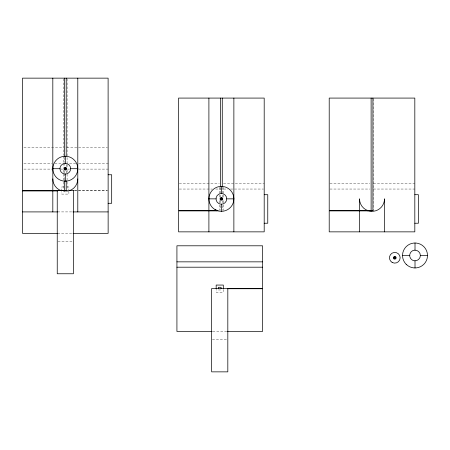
<?xml version="1.0" encoding="UTF-8"?>
<svg xmlns="http://www.w3.org/2000/svg" width="450" height="450" viewBox="0 0 450 450"><rect width="100%" height="100%" fill="white"/><g stroke="black" fill="none" stroke-linecap="round" stroke-linejoin="round"><path stroke-width="0.34" stroke-dasharray="2.25 1.69" d="M23.906 147.701L63.214 147.701M66.724 147.701L107.438 147.701M23.906 163.755L51.981 163.755M54.782 163.755L61.099 163.755M69.519 163.755L75.847 163.755M78.638 163.755L108.141 163.755M23.906 169.104L51.981 169.104M60.407 169.104L63.214 169.104M67.41 169.104L69.531 169.104M78.638 169.104L108.112 169.104M179.28 183.696L219.279 183.696M223.493 183.696L264.195 183.696M329.912 183.696L369.911 183.696M373.416 183.696L414.821 183.696M63.697 186.958L61.751 186.958L61.751 190.851M66.943 186.958L68.889 186.958L68.889 189.726M179.28 189.045L212.265 189.045M215.769 189.045L227.7 189.045M230.507 189.045L263.492 189.045M329.912 189.045L369.911 189.045M373.416 189.045L414.821 189.045M74.498 190.417L107.438 190.417M74.498 190.637L107.438 190.637M63.984 191.863L66.656 191.863L66.656 190.637M57.589 211.911L72.326 211.911M57.6 233.353L72.337 233.353M57.943 241.268L72.698 241.268M218.402 289.963L221.079 289.963L221.079 288.737M212.721 331.453L227.464 331.453M212.366 339.362L227.115 339.362M373.798 98.786L373.798 210.454M223.307 289.429L223.307 292.191L216.174 292.191L216.174 289.598M223.172 187.273L223.172 197.106M223.172 200.621L223.172 204.131M223.172 204.834L223.172 210.454M222.278 187.273L222.278 197.106M222.278 200.621L222.278 202.725M222.278 205.537L222.278 210.454M220.494 187.273L220.494 197.106M220.494 200.621L220.494 202.725M220.494 205.537L220.494 210.454M219.6 187.273L219.6 197.106M219.6 200.621L219.6 204.131M219.6 204.834L219.6 210.454M68.889 191.329L68.889 194.096L61.751 194.096L61.751 191.498M67.089 78.84L67.089 156.797M67.089 157.5L67.089 163.822M67.089 164.52L67.089 167.333M67.089 170.139L67.089 189.804M66.201 164.52L66.201 166.629M66.201 170.843L66.201 172.952M64.418 157.5L64.418 162.416M64.418 163.119L64.418 166.629M64.418 170.843L64.418 172.952M64.418 173.655L64.418 179.972M63.523 78.84L63.523 155.391M63.523 156.094L63.523 162.416M63.523 163.119L63.523 167.333M63.523 170.139L63.523 189.804M68.541 190.974A12.487 12.487 0 0 1 63.354 191.244"/><path stroke-width="0.67" d="M52.819 168.705L59.951 168.705M64.822 168.705L65.751 168.705M70.656 168.705A5.349 5.349 0 0 0 62.629 164.07A5.349 5.349 0 0 0 62.629 173.34A5.349 5.349 0 0 0 70.656 168.705L77.788 168.705A12.487 12.487 0 0 0 59.062 157.894A12.487 12.487 0 0 0 59.062 179.516A12.487 12.487 0 0 0 77.788 168.705M108.112 174.752L111.679 174.752L111.679 203.293L108.112 203.293M22.5 190.507L66.493 190.507M22.5 190.952L57.589 190.952M264.195 194.698L267.761 194.698L267.761 223.234L264.195 223.234M414.821 194.698L418.387 194.698L418.387 223.234L414.821 223.234M208.896 198.855L216.034 198.855M220.899 198.855L221.828 198.855M226.732 198.855A5.349 5.349 0 0 0 218.706 194.226A5.349 5.349 0 0 0 218.706 203.49A5.349 5.349 0 0 0 226.732 198.855L233.865 198.855A12.487 12.487 0 0 1 215.145 209.672A12.487 12.487 0 0 1 215.145 188.044A12.487 12.487 0 0 1 233.871 198.855M217.176 210.454L178.577 210.454L178.577 98.083L264.195 98.083L264.195 231.857L178.577 231.857L178.577 210.898L217.176 210.898M373.202 210.454L329.209 210.454L329.209 98.083L414.821 98.083L414.821 231.857L329.209 231.857L329.209 210.898L372.015 210.898L372.015 210.454M22.5 211.911L57.679 211.911M72.939 211.911L108.112 211.911M57.6 233.353L22.5 233.353L22.5 78.142L108.112 78.142L108.141 233.353L73.041 233.353M402.531 255.482L409.663 255.482M420.368 255.482A5.349 5.349 0 0 0 412.341 250.847A5.349 5.349 0 0 0 412.341 260.117A5.349 5.349 0 0 0 420.368 255.482L427.5 255.482M394.312 257.777L395.241 257.777M176.923 261.849L262.564 261.849M176.923 267.199L262.564 267.199M262.564 288.512L211.663 288.512L211.663 371.858L227.818 371.858L227.818 288.512M227.514 288.737L262.564 288.737M212.018 331.453L176.923 331.453L176.923 245.796L262.564 245.796L262.564 331.453L227.464 331.453M215.145 209.672L218.154 210.915M60.947 190.507L59.062 189.726A12.487 12.487 0 0 1 52.819 178.914M415.012 242.994L415.012 250.132M415.012 260.831L415.012 267.969M394.796 257.327L394.796 258.221M384.502 231.857L384.502 198.855A12.487 12.487 0 0 1 368.786 210.915L365.771 209.672A12.487 12.487 0 0 1 359.527 198.855L359.527 210.454M372.909 98.083L372.909 210.454M371.121 98.083L371.121 210.454M367.656 210.454L367.656 210.898M359.527 210.898L359.527 231.857M233.871 98.083L233.871 231.857M223.307 288.512L223.307 285.058L216.174 285.058L216.174 288.951M222.278 98.083L222.278 186.576M221.383 186.373L221.383 193.506M221.383 198.411L221.383 199.305M221.383 204.21L221.383 211.343M221.079 288.512L221.079 287.286L218.402 287.286L218.402 288.624M220.494 98.083L220.494 186.576M217.029 210.454L217.029 210.898M208.901 98.083L208.901 210.454M208.901 210.898L208.901 231.857M77.794 78.142L77.794 211.911M66.201 78.142L66.201 156.094M66.201 180.675L66.201 190.507M65.301 156.223L65.301 163.356M65.301 168.261L65.301 169.149M65.301 174.054L65.301 181.192M64.418 78.142L64.418 156.797M64.418 180.675L64.418 190.507M52.819 78.142L52.819 190.507M52.819 190.952L52.819 211.911M77.794 178.914A12.487 12.487 0 0 1 69.778 190.569M64.957 168.615C65.396 169.976 66.021 167.653 64.957 168.615M221.04 198.765C221.473 200.126 222.097 197.803 221.04 198.765M394.447 257.681C394.886 259.043 395.511 256.719 394.447 257.681M73.401 190.417L57.24 190.417L57.24 273.763L73.401 273.763L73.401 190.417M64.867 169.357A0.782 0.782 0 0 0 66.088 168.756A0.782 0.782 0 0 0 64.957 168.002A0.782 0.782 0 0 0 64.867 169.357M64.969 169.284A0.669 0.669 0 0 0 65.97 168.705A0.669 0.669 0 0 0 64.969 168.126A0.669 0.669 0 0 0 64.969 169.284M64.502 169.808A1.361 1.361 0 0 0 66.656 168.851A1.361 1.361 0 0 0 64.749 167.462A1.361 1.361 0 0 0 64.502 169.808M220.944 199.507A0.782 0.782 0 0 0 222.165 198.911A0.782 0.782 0 0 0 221.034 198.152A0.782 0.782 0 0 0 220.944 199.507M221.046 199.434A0.669 0.669 0 0 0 222.053 198.855A0.669 0.669 0 0 0 221.046 198.276A0.669 0.669 0 0 0 221.046 199.434M220.584 199.958A1.361 1.361 0 0 0 222.733 199.001A1.361 1.361 0 0 0 220.832 197.612A1.361 1.361 0 0 0 220.584 199.958M406.187 264.308A12.487 12.487 0 0 0 427.072 258.711A12.487 12.487 0 0 0 411.784 243.422A12.487 12.487 0 0 0 406.187 264.308M394.358 258.429A0.782 0.782 0 0 0 395.578 257.827A0.782 0.782 0 0 0 394.447 257.074A0.782 0.782 0 0 0 394.358 258.429M392.119 262.406A5.349 5.349 0 0 0 400.146 257.777A5.349 5.349 0 0 0 392.119 253.142A5.349 5.349 0 0 0 392.119 262.406M394.459 258.356A0.669 0.669 0 0 0 395.466 257.777A0.669 0.669 0 0 0 394.459 257.197A0.669 0.669 0 0 0 394.459 258.356M393.992 258.874A1.361 1.361 0 0 0 396.146 257.918A1.361 1.361 0 0 0 394.245 256.534A1.361 1.361 0 0 0 393.992 258.874"/></g></svg>
